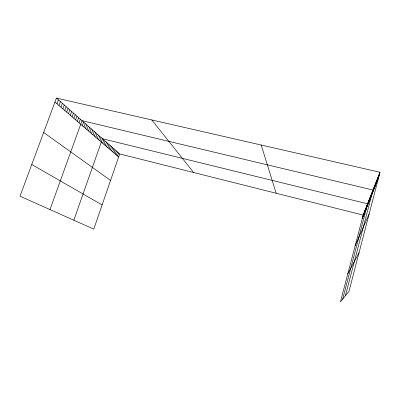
<?xml version="1.0" encoding="UTF-8"?>
<svg xmlns="http://www.w3.org/2000/svg" width="400" height="400" viewBox="0 0 400 400"><rect width="100%" height="100%" fill="white"/><g stroke="black" fill="none" stroke-linecap="round" stroke-linejoin="round"><path stroke-width="0.6" d="M363.135 216.435L364.07 212.865M363.43 215.69L364.37 212.095M363.73 214.935L364.675 211.315M364.035 214.17L364.985 210.525M364.34 213.39L365.3 209.725M364.65 212.605L365.62 208.915M364.97 211.81L365.94 208.095M365.29 211L366.27 207.26M365.615 210.18L366.6 206.415M365.945 209.35L366.935 205.56M366.28 208.505L367.275 204.69M342.67 299.13L367.62 203.81L102.475 138.745L73.83 220.215M366.96 206.785L367.975 202.92M367.31 205.905L368.33 202.015M367.665 205.015L368.69 201.095M368.02 204.11L369.055 200.16M368.385 203.19L369.425 199.215M368.755 202.26L369.805 198.255M369.13 201.31L370.185 197.28M369.51 200.35L370.575 196.29M369.9 199.38L370.965 195.29M370.29 198.39L371.365 194.27M370.69 197.385L371.775 193.235M371.095 196.365L372.185 192.185M371.505 195.33L372.605 191.115M345.425 295.705L373.03 190.035L82.005 120.67L49.98 209.57M372.36 193.175L373.475 188.9M372.8 192.055L373.925 187.745M373.255 190.92L374.385 186.575M373.71 189.76L374.855 185.38M374.18 188.585L375.33 184.17M374.655 187.385L375.815 182.935M375.135 186.17L376.305 181.685M375.625 184.93L376.805 180.41M376.125 183.67L377.315 179.11M376.635 182.39L377.835 177.79M377.15 181.085L378.36 176.45M377.68 179.755L378.895 175.08M378.215 178.405L379.445 173.69M380 172.27L349.005 291.255L340.425 301.92L363.19 215.11L380 172.27L56.41 98.08L20 196.195L93.785 229.12L119.685 153.935L56.41 98.08M362.555 217.9L363.48 214.37M362.84 217.17L363.77 213.62M115.16 153.985L116.23 150.89M116.33 154.995L117.395 151.915M117.49 155.995L118.545 152.93M111.565 150.88L112.655 147.735M112.775 151.925L113.86 148.795M113.975 152.96L115.055 149.85M106.565 146.565L107.69 143.345M107.835 147.665L108.955 144.465M109.095 148.75L110.2 145.565M110.335 149.82L111.435 146.655M102.655 143.19L103.805 139.915M103.975 144.33L105.115 141.075M105.275 145.455L106.41 142.22M97.21 138.495L98.395 135.14M98.595 139.69L99.77 136.355M99.965 140.87L101.13 137.56M92.94 134.81L94.155 131.4M94.38 136.055L95.585 132.66M95.805 137.28L96.995 133.91M88.505 130.985L89.745 127.51M90.005 132.275L91.235 128.82M91.48 133.55L92.705 130.12M83.89 127L85.165 123.46M85.45 128.345L86.71 124.83M86.99 129.675L88.24 126.175M79.04 122.815L80.345 119.205M82.315 125.64L83.595 122.075M75.625 119.865L76.95 116.21M77.345 121.35L78.66 117.72M70.315 115.285L71.675 111.555M72.11 116.835L73.46 113.13M73.88 118.36L75.215 114.68M66.645 112.115L68.03 108.335M68.49 113.715L69.865 109.955M62.86 108.855L64.27 105.02M64.765 110.5L66.165 106.69M56.97 103.77L58.42 99.855M58.965 105.49L60.4 101.6M60.93 107.185L62.35 103.325M362.27 218.615L378.76 177.03M355.185 245.64L369.175 213.835M347.755 273.96L359.06 252.665M119.685 153.935L363.19 215.11M31.765 164.49L102.11 204.95M43.645 132.48L110.555 180.43M54.945 102.025L118.635 156.98M151.835 119.955L193.635 172.515M261.205 145.035L276.16 193.245"/></g></svg>
